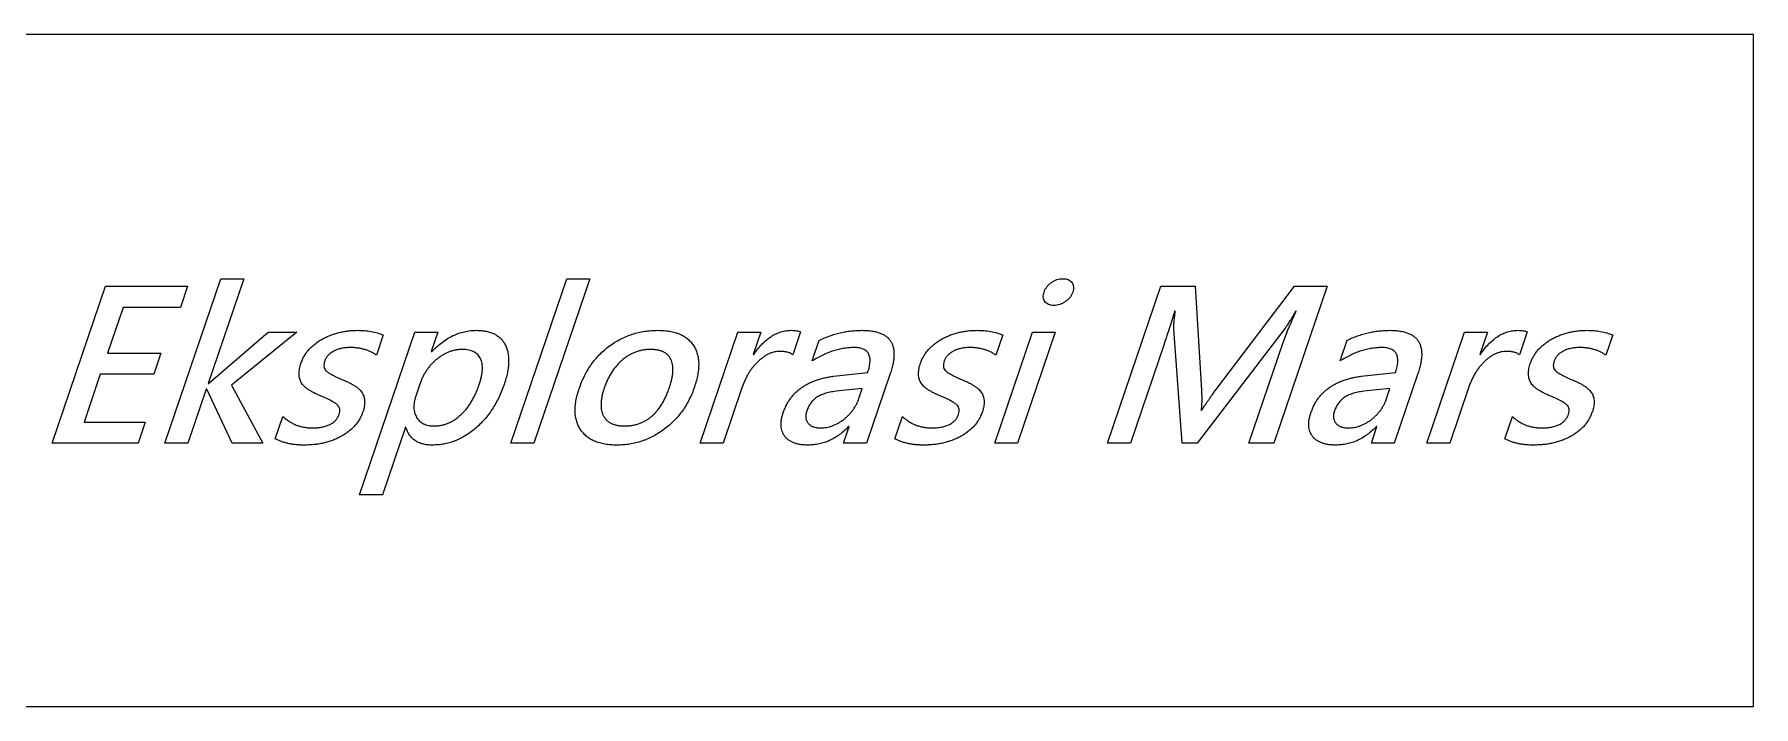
# Model space of a CAD drawing. Header units: millimetres. Extents: x 36 to 500, y 445 to 766.
# Drawn here: x 422.8 to 499.6, y 559.3 to 589.3 of the extents above; entities that cross this region are included whole.
import ezdxf

# ---------------------------------------------------------------- set-up
doc = ezdxf.new("R2010")
doc.units = ezdxf.units.MM

msp = doc.modelspace()

# ---------------------------------------------------------------- linework, layer by layer
at = {"color": 7, "linetype": 'Continuous', "lineweight": 25}
for p, q in [((499.595, 589.291), (359.595, 589.291)), ((499.595, 559.291), (499.595, 589.291)), ((423.624, 571.048), (426.004, 578.048)), ((426.004, 578.048), (429.675, 578.048)), ((428.661, 571.048), (431.157, 578.389)), ((429.675, 578.048), (429.355, 577.109)), ((432.181, 578.389), (430.591, 573.711)), ((431.157, 578.389), (432.181, 578.389)), ((444.112, 571.048), (446.608, 578.389)), ((447.632, 578.389), (445.137, 571.048)), ((446.608, 578.389), (447.632, 578.389)), ((470.746, 571.048), (473.126, 578.048)), ((473.126, 578.048), (474.662, 578.048)), ((474.662, 578.048), (474.943, 573.421)), ((475.585, 573.434), (479.101, 578.048)), ((480.553, 578.048), (478.173, 571.048)), ((479.101, 578.048), (480.553, 578.048)), ((426.794, 577.109), (426.097, 575.06)), ((429.355, 577.109), (426.794, 577.109)), ((473.773, 576.938), (473.746, 576.938)), ((479.177, 576.938), (479.151, 576.938)), ((430.614, 573.711), (433.268, 575.999)), ((434.548, 575.999), (431.631, 573.631)), ((433.268, 575.999), (434.548, 575.999)), ((437.354, 568.743), (439.82, 575.999)), ((438.411, 575.876), (438.106, 574.974)), ((439.82, 575.999), (440.844, 575.999)), ((440.844, 575.999), (440.549, 575.132)), ((452.563, 571.048), (454.247, 575.999)), ((454.247, 575.999), (455.271, 575.999)), ((455.271, 575.999), (454.934, 575.009)), ((457.048, 576.022), (456.698, 574.992)), ((465.71, 571.048), (467.393, 575.999)), ((466.07, 575.876), (465.764, 574.974)), ((468.417, 575.999), (466.734, 571.048)), ((467.393, 575.999), (468.417, 575.999)), ((474.076, 571.048), (473.709, 576.138)), ((478.675, 576.179), (474.758, 571.048)), ((485.002, 571.048), (486.686, 575.999)), ((486.686, 575.999), (487.71, 575.999)), ((487.71, 575.999), (487.373, 575.009)), ((489.487, 576.022), (489.137, 574.992)), ((493.302, 575.876), (492.996, 574.974)), ((426.097, 575.06), (428.488, 575.06)), ((428.488, 575.06), (428.169, 574.121)), ((440.549, 575.132), (440.572, 575.132)), ((454.934, 575.009), (454.956, 575.009)), ((457.567, 574.718), (457.88, 575.639)), ((473.257, 575.419), (471.771, 571.048)), ((477.063, 571.048), (478.591, 575.54)), ((481.128, 574.718), (481.441, 575.639)), ((487.373, 575.009), (487.395, 575.009)), ((458.518, 574.035), (460.044, 574.208)), ((461.048, 574.158), (459.99, 571.048)), ((482.079, 574.035), (483.605, 574.208)), ((484.609, 574.158), (483.551, 571.048)), ((425.778, 574.121), (425.053, 571.987)), ((428.169, 574.121), (425.778, 574.121)), ((430.507, 573.465), (429.685, 571.048)), ((430.53, 573.465), (430.507, 573.465)), ((431.662, 571.048), (430.53, 573.465)), ((430.591, 573.711), (430.614, 573.711)), ((431.631, 573.631), (433.036, 571.048)), ((440.061, 573.719), (439.865, 573.143)), ((454.425, 573.513), (453.588, 571.048)), ((459.799, 573.487), (458.63, 573.365)), ((459.65, 573.048), (459.799, 573.487)), ((483.36, 573.487), (482.191, 573.365)), ((483.211, 573.048), (483.36, 573.487)), ((486.864, 573.513), (486.027, 571.048)), ((425.053, 571.987), (427.785, 571.987)), ((427.785, 571.987), (427.466, 571.048)), ((433.593, 571.242), (433.934, 572.243)), ((461.252, 571.242), (461.592, 572.243)), ((474.924, 572.52), (474.955, 572.52)), ((488.484, 571.242), (488.824, 572.243)), ((439.402, 571.757), (438.378, 568.743)), ((439.425, 571.757), (439.402, 571.757)), ((458.966, 571.048), (459.218, 571.789)), ((459.218, 571.789), (459.195, 571.789)), ((482.527, 571.048), (482.779, 571.789)), ((482.779, 571.789), (482.756, 571.789)), ((427.466, 571.048), (423.624, 571.048)), ((429.685, 571.048), (428.661, 571.048)), ((433.036, 571.048), (431.662, 571.048)), ((445.137, 571.048), (444.112, 571.048)), ((453.588, 571.048), (452.563, 571.048)), ((459.99, 571.048), (458.966, 571.048)), ((466.734, 571.048), (465.71, 571.048)), ((471.771, 571.048), (470.746, 571.048)), ((474.758, 571.048), (474.076, 571.048)), ((478.173, 571.048), (477.063, 571.048)), ((483.551, 571.048), (482.527, 571.048)), ((486.027, 571.048), (485.002, 571.048)), ((438.378, 568.743), (437.354, 568.743)), ((359.595, 559.291), (499.595, 559.291))]:
    msp.add_line(p, q, dxfattribs=at)
for points, knots in [([(467.916, 577.792), (467.932, 577.834), (467.965, 577.917), (468.039, 578.03), (468.131, 578.133), (468.24, 578.222), (468.359, 578.297), (468.488, 578.349), (468.62, 578.383), (468.711, 578.387), (468.756, 578.389)], [0, 0, 0, 0, 0.123106, 0.244537, 0.368547, 0.498086, 0.628017, 0.752894, 0.875586, 1, 1, 1, 1]), ([(468.756, 578.389), (468.799, 578.387), (468.879, 578.384), (468.99, 578.351), (469.085, 578.299), (469.158, 578.223), (469.21, 578.131), (469.235, 578.025), (469.231, 577.909), (469.209, 577.833), (469.196, 577.792)], [0, 0, 0, 0, 0.141759, 0.267376, 0.383937, 0.500649, 0.616478, 0.732611, 0.857549, 1, 1, 1, 1]), ([(468.349, 577.194), (468.307, 577.196), (468.227, 577.199), (468.115, 577.232), (468.021, 577.285), (467.95, 577.362), (467.898, 577.454), (467.879, 577.56), (467.88, 577.675), (467.904, 577.751), (467.916, 577.792)], [0, 0, 0, 0, 0.142351, 0.268493, 0.38629, 0.501417, 0.617008, 0.734436, 0.858403, 1, 1, 1, 1]), ([(469.196, 577.792), (469.18, 577.749), (469.148, 577.666), (469.072, 577.552), (468.977, 577.45), (468.866, 577.361), (468.744, 577.286), (468.615, 577.234), (468.484, 577.2), (468.394, 577.196), (468.349, 577.194)], [0, 0, 0, 0, 0.122636, 0.244263, 0.369428, 0.500347, 0.631852, 0.756253, 0.878475, 1, 1, 1, 1]), ([(473.746, 576.938), (473.712, 576.828), (473.642, 576.596), (473.527, 576.232), (473.398, 575.835), (473.305, 575.561), (473.257, 575.419)], [0, 0, 0, 0, 0.216744, 0.455917, 0.7169943, 1, 1, 1, 1]), ([(473.709, 576.138), (473.708, 576.156), (473.705, 576.197), (473.707, 576.264), (473.711, 576.345), (473.718, 576.439), (473.728, 576.545), (473.74, 576.665), (473.754, 576.797), (473.766, 576.889), (473.773, 576.938)], [0, 0, 0, 0, 0.068123, 0.152776, 0.252473, 0.370593, 0.502212, 0.652316, 0.817623, 1, 1, 1, 1]), ([(478.591, 575.54), (478.627, 575.643), (478.704, 575.86), (478.84, 576.195), (478.999, 576.558), (479.116, 576.808), (479.177, 576.938)], [0, 0, 0, 0, 0.2161433, 0.4548754, 0.7159479, 1, 1, 1, 1]), ([(479.151, 576.938), (479.124, 576.892), (479.072, 576.803), (478.997, 576.677), (478.929, 576.563), (478.867, 576.461), (478.809, 576.374), (478.76, 576.297), (478.717, 576.233), (478.688, 576.196), (478.675, 576.179)], [0, 0, 0, 0, 0.179389, 0.343465, 0.49095, 0.623903, 0.741103, 0.842212, 0.928878, 1, 1, 1, 1]), ([(434.739, 574.614), (434.76, 574.67), (434.801, 574.78), (434.882, 574.938), (434.978, 575.086), (435.09, 575.225), (435.216, 575.355), (435.357, 575.477), (435.513, 575.589), (435.684, 575.691), (435.863, 575.783), (436.049, 575.863), (436.24, 575.932), (436.434, 575.988), (436.633, 576.031), (436.836, 576.061), (437.044, 576.08), (437.184, 576.083), (437.255, 576.084)], [0, 0, 0, 0, 0.057331, 0.11387, 0.170761, 0.227976, 0.286057, 0.345803, 0.407735, 0.471966, 0.537737, 0.602836, 0.667714, 0.733039, 0.798149, 0.864677, 0.931597, 1, 1, 1, 1]), ([(437.255, 576.084), (437.361, 576.082), (437.568, 576.077), (437.868, 576.038), (438.15, 575.974), (438.325, 575.908), (438.411, 575.876)], [0, 0, 0, 0, 0.269908, 0.524764, 0.766981, 1, 1, 1, 1]), ([(440.572, 575.132), (440.647, 575.208), (440.793, 575.356), (441.03, 575.548), (441.271, 575.715), (441.52, 575.85), (441.775, 575.956), (442.038, 576.028), (442.306, 576.077), (442.487, 576.082), (442.578, 576.084)], [0, 0, 0, 0, 0.139481, 0.273005, 0.400227, 0.523738, 0.643593, 0.762388, 0.880199, 1, 1, 1, 1]), ([(442.578, 576.084), (442.655, 576.082), (442.802, 576.078), (443.013, 576.048), (443.204, 575.998), (443.376, 575.927), (443.528, 575.834), (443.661, 575.721), (443.773, 575.587), (443.863, 575.432), (443.934, 575.261), (443.982, 575.074), (444.008, 574.874), (444.013, 574.658), (443.995, 574.429), (443.954, 574.187), (443.892, 573.929), (443.836, 573.755), (443.807, 573.665)], [0, 0, 0, 0, 0.0688975, 0.1323891, 0.1912074, 0.246272, 0.2992501, 0.3508969, 0.4025901, 0.4560481, 0.5114822, 0.5685487, 0.6291, 0.6931414, 0.7617618, 0.8355689, 0.9145688, 1, 1, 1, 1]), ([(447.159, 573.479), (447.194, 573.578), (447.264, 573.772), (447.393, 574.051), (447.538, 574.313), (447.697, 574.561), (447.876, 574.791), (448.071, 575.006), (448.282, 575.206), (448.51, 575.388), (448.749, 575.552), (449, 575.694), (449.259, 575.814), (449.525, 575.914), (449.801, 575.99), (450.086, 576.044), (450.379, 576.079), (450.577, 576.082), (450.677, 576.084)], [0, 0, 0, 0, 0.066879, 0.132296, 0.195947, 0.258666, 0.320507, 0.382325, 0.444096, 0.506417, 0.568426, 0.629565, 0.690392, 0.75078, 0.811574, 0.873269, 0.935963, 1, 1, 1, 1]), ([(450.677, 576.084), (450.769, 576.082), (450.947, 576.079), (451.203, 576.046), (451.437, 575.996), (451.647, 575.92), (451.837, 575.826), (452.004, 575.708), (452.149, 575.568), (452.271, 575.409), (452.367, 575.23), (452.438, 575.036), (452.484, 574.827), (452.499, 574.602), (452.491, 574.362), (452.456, 574.107), (452.396, 573.836), (452.338, 573.654), (452.307, 573.559)], [0, 0, 0, 0, 0.0743761, 0.1434915, 0.2075139, 0.2673612, 0.3237209, 0.3783134, 0.4316373, 0.4854234, 0.5397236, 0.5948156, 0.6517894, 0.712288, 0.7765917, 0.8453967, 0.9197, 1, 1, 1, 1]), ([(454.956, 575.009), (455.017, 575.094), (455.134, 575.259), (455.328, 575.478), (455.528, 575.665), (455.735, 575.818), (455.949, 575.937), (456.169, 576.023), (456.396, 576.074), (456.55, 576.081), (456.628, 576.084)], [0, 0, 0, 0, 0.1514925, 0.2924892, 0.4232965, 0.5472247, 0.6642736, 0.7768291, 0.8882584, 1, 1, 1, 1]), ([(456.628, 576.084), (456.671, 576.084), (456.753, 576.083), (456.867, 576.07), (456.965, 576.054), (457.022, 576.032), (457.048, 576.022)], [0, 0, 0, 0, 0.305937, 0.572649, 0.804586, 1, 1, 1, 1]), ([(457.88, 575.639), (457.957, 575.674), (458.109, 575.745), (458.343, 575.835), (458.579, 575.913), (458.818, 575.976), (459.06, 576.024), (459.305, 576.058), (459.553, 576.081), (459.719, 576.083), (459.802, 576.084)], [0, 0, 0, 0, 0.127194, 0.253031, 0.377872, 0.501913, 0.625605, 0.749492, 0.874619, 1, 1, 1, 1]), ([(459.802, 576.084), (459.878, 576.083), (460.024, 576.08), (460.232, 576.057), (460.42, 576.021), (460.589, 575.969), (460.738, 575.901), (460.868, 575.818), (460.979, 575.72), (461.068, 575.605), (461.135, 575.474), (461.183, 575.33), (461.21, 575.17), (461.218, 574.996), (461.204, 574.807), (461.174, 574.603), (461.121, 574.384), (461.073, 574.236), (461.048, 574.158)], [0, 0, 0, 0, 0.0787529, 0.150521, 0.2166849, 0.2769527, 0.333176, 0.3857747, 0.4359621, 0.485493, 0.5353118, 0.5872723, 0.6428896, 0.7023273, 0.7673561, 0.8385671, 0.915707, 1, 1, 1, 1]), ([(462.398, 574.614), (462.418, 574.67), (462.459, 574.78), (462.541, 574.938), (462.637, 575.086), (462.748, 575.225), (462.875, 575.355), (463.015, 575.477), (463.172, 575.589), (463.343, 575.691), (463.522, 575.783), (463.708, 575.863), (463.898, 575.932), (464.092, 575.988), (464.292, 576.031), (464.495, 576.061), (464.703, 576.08), (464.843, 576.083), (464.913, 576.084)], [0, 0, 0, 0, 0.0573312, 0.1138701, 0.170761, 0.227976, 0.286057, 0.3458029, 0.4077354, 0.4719658, 0.5377366, 0.6028363, 0.667714, 0.7330391, 0.7981487, 0.8646769, 0.9315972, 1, 1, 1, 1]), ([(464.913, 576.084), (465.02, 576.082), (465.227, 576.077), (465.527, 576.038), (465.808, 575.974), (465.984, 575.908), (466.07, 575.876)], [0, 0, 0, 0, 0.2699079, 0.5247641, 0.7669805, 1, 1, 1, 1]), ([(481.441, 575.639), (481.518, 575.674), (481.67, 575.745), (481.904, 575.835), (482.14, 575.913), (482.379, 575.976), (482.621, 576.024), (482.866, 576.058), (483.114, 576.081), (483.28, 576.083), (483.363, 576.084)], [0, 0, 0, 0, 0.127194, 0.253031, 0.377872, 0.501913, 0.625605, 0.749492, 0.874619, 1, 1, 1, 1]), ([(483.363, 576.084), (483.439, 576.083), (483.585, 576.08), (483.793, 576.057), (483.981, 576.021), (484.15, 575.969), (484.299, 575.901), (484.429, 575.818), (484.54, 575.72), (484.629, 575.605), (484.696, 575.474), (484.744, 575.33), (484.771, 575.17), (484.779, 574.996), (484.765, 574.807), (484.735, 574.603), (484.682, 574.384), (484.634, 574.236), (484.609, 574.158)], [0, 0, 0, 0, 0.078753, 0.150521, 0.216685, 0.276953, 0.333176, 0.385775, 0.435962, 0.485493, 0.535312, 0.587272, 0.64289, 0.702327, 0.767356, 0.838567, 0.915707, 1, 1, 1, 1]), ([(487.395, 575.009), (487.456, 575.094), (487.573, 575.259), (487.767, 575.478), (487.967, 575.665), (488.174, 575.818), (488.388, 575.937), (488.608, 576.023), (488.835, 576.074), (488.989, 576.081), (489.067, 576.084)], [0, 0, 0, 0, 0.151493, 0.292489, 0.423296, 0.547225, 0.664274, 0.776829, 0.888258, 1, 1, 1, 1]), ([(489.067, 576.084), (489.11, 576.084), (489.192, 576.083), (489.306, 576.07), (489.404, 576.054), (489.461, 576.032), (489.487, 576.022)], [0, 0, 0, 0, 0.305937, 0.572649, 0.804586, 1, 1, 1, 1]), ([(489.629, 574.614), (489.65, 574.67), (489.691, 574.78), (489.773, 574.938), (489.869, 575.086), (489.98, 575.225), (490.107, 575.355), (490.247, 575.477), (490.404, 575.589), (490.574, 575.691), (490.754, 575.783), (490.94, 575.863), (491.13, 575.932), (491.324, 575.988), (491.523, 576.031), (491.726, 576.061), (491.934, 576.08), (492.074, 576.083), (492.145, 576.084)], [0, 0, 0, 0, 0.057331, 0.11387, 0.170761, 0.227976, 0.286057, 0.345803, 0.407735, 0.471966, 0.537737, 0.602836, 0.667714, 0.733039, 0.798149, 0.864677, 0.931597, 1, 1, 1, 1]), ([(492.145, 576.084), (492.251, 576.082), (492.458, 576.077), (492.758, 576.038), (493.04, 575.974), (493.215, 575.908), (493.302, 575.876)], [0, 0, 0, 0, 0.269908, 0.524764, 0.766981, 1, 1, 1, 1]), ([(436.92, 575.316), (436.854, 575.314), (436.725, 575.31), (436.537, 575.279), (436.361, 575.227), (436.201, 575.154), (436.06, 575.066), (435.942, 574.964), (435.852, 574.848), (435.816, 574.759), (435.798, 574.716)], [0, 0, 0, 0, 0.14726, 0.286305, 0.421196, 0.552369, 0.676126, 0.789392, 0.89578, 1, 1, 1, 1]), ([(438.106, 574.974), (438.066, 575.002), (437.987, 575.057), (437.858, 575.126), (437.72, 575.185), (437.575, 575.233), (437.423, 575.27), (437.262, 575.297), (437.094, 575.313), (436.979, 575.315), (436.92, 575.316)], [0, 0, 0, 0, 0.114965, 0.231006, 0.35005, 0.471047, 0.595813, 0.725114, 0.859639, 1, 1, 1, 1]), ([(441.949, 575.231), (441.898, 575.229), (441.799, 575.227), (441.65, 575.206), (441.504, 575.172), (441.361, 575.126), (441.219, 575.065), (441.081, 574.99), (440.944, 574.903), (440.812, 574.803), (440.685, 574.694), (440.567, 574.576), (440.459, 574.45), (440.359, 574.319), (440.271, 574.179), (440.19, 574.033), (440.119, 573.88), (440.08, 573.773), (440.061, 573.719)], [0, 0, 0, 0, 0.058613, 0.116141, 0.17409, 0.23292, 0.292116, 0.353324, 0.415999, 0.480772, 0.546533, 0.611022, 0.675322, 0.738956, 0.803499, 0.867973, 0.933589, 1, 1, 1, 1]), ([(442.697, 573.667), (442.716, 573.728), (442.753, 573.844), (442.797, 574.015), (442.825, 574.176), (442.84, 574.326), (442.841, 574.466), (442.826, 574.595), (442.799, 574.714), (442.756, 574.822), (442.7, 574.919), (442.631, 575.004), (442.548, 575.073), (442.453, 575.133), (442.344, 575.176), (442.224, 575.208), (442.09, 575.227), (441.997, 575.229), (441.949, 575.231)], [0, 0, 0, 0, 0.088741, 0.170998, 0.24695, 0.317733, 0.382572, 0.442815, 0.499826, 0.553544, 0.605512, 0.655563, 0.705536, 0.757612, 0.811565, 0.869636, 0.931972, 1, 1, 1, 1]), ([(450.337, 575.231), (450.28, 575.23), (450.166, 575.228), (449.999, 575.203), (449.836, 575.168), (449.678, 575.117), (449.525, 575.051), (449.375, 574.972), (449.232, 574.877), (449.093, 574.769), (448.962, 574.647), (448.837, 574.516), (448.721, 574.374), (448.614, 574.22), (448.516, 574.056), (448.426, 573.882), (448.344, 573.697), (448.298, 573.568), (448.275, 573.502)], [0, 0, 0, 0, 0.059773, 0.118181, 0.175583, 0.232981, 0.290859, 0.349062, 0.408904, 0.469939, 0.532199, 0.594753, 0.658604, 0.723467, 0.789293, 0.857632, 0.927491, 1, 1, 1, 1]), ([(451.188, 573.533), (451.21, 573.599), (451.252, 573.728), (451.298, 573.917), (451.331, 574.094), (451.348, 574.259), (451.348, 574.411), (451.333, 574.552), (451.301, 574.68), (451.255, 574.796), (451.191, 574.899), (451.113, 574.989), (451.019, 575.065), (450.911, 575.127), (450.788, 575.172), (450.651, 575.208), (450.499, 575.227), (450.392, 575.229), (450.337, 575.231)], [0, 0, 0, 0, 0.089215, 0.171171, 0.247412, 0.317129, 0.380876, 0.440495, 0.495771, 0.548151, 0.598561, 0.648552, 0.698684, 0.750743, 0.805745, 0.865126, 0.929991, 1, 1, 1, 1]), ([(456.129, 575.145), (456.086, 575.144), (456.001, 575.142), (455.874, 575.119), (455.748, 575.085), (455.624, 575.035), (455.501, 574.971), (455.38, 574.894), (455.261, 574.802), (455.143, 574.698), (455.03, 574.581), (454.922, 574.456), (454.823, 574.321), (454.728, 574.178), (454.642, 574.024), (454.562, 573.863), (454.49, 573.691), (454.447, 573.573), (454.425, 573.513)], [0, 0, 0, 0, 0.051137, 0.101859, 0.15374, 0.206984, 0.261467, 0.318871, 0.378452, 0.441756, 0.506458, 0.572465, 0.639386, 0.707403, 0.777673, 0.849518, 0.923419, 1, 1, 1, 1]), ([(456.698, 574.992), (456.664, 575.016), (456.593, 575.066), (456.459, 575.112), (456.302, 575.141), (456.189, 575.144), (456.129, 575.145)], [0, 0, 0, 0, 0.20573, 0.435475, 0.699828, 1, 1, 1, 1]), ([(459.434, 575.316), (459.358, 575.314), (459.206, 575.31), (458.976, 575.281), (458.744, 575.234), (458.511, 575.168), (458.277, 575.084), (458.04, 574.981), (457.802, 574.859), (457.646, 574.766), (457.567, 574.718)], [0, 0, 0, 0, 0.114271, 0.230646, 0.349189, 0.470595, 0.596144, 0.725781, 0.860045, 1, 1, 1, 1]), ([(460.044, 574.208), (460.058, 574.252), (460.085, 574.338), (460.118, 574.463), (460.138, 574.581), (460.149, 574.689), (460.148, 574.79), (460.136, 574.881), (460.116, 574.965), (460.081, 575.039), (460.039, 575.106), (459.983, 575.162), (459.918, 575.211), (459.841, 575.249), (459.755, 575.28), (459.657, 575.3), (459.549, 575.314), (459.474, 575.315), (459.434, 575.316)], [0, 0, 0, 0, 0.088487, 0.169741, 0.243683, 0.312687, 0.374671, 0.432121, 0.485749, 0.53635, 0.585366, 0.634525, 0.684777, 0.738341, 0.7953, 0.857892, 0.925416, 1, 1, 1, 1]), ([(464.579, 575.316), (464.512, 575.314), (464.383, 575.31), (464.195, 575.279), (464.02, 575.227), (463.86, 575.154), (463.718, 575.066), (463.601, 574.964), (463.51, 574.848), (463.474, 574.759), (463.457, 574.716)], [0, 0, 0, 0, 0.14726, 0.286305, 0.421196, 0.552369, 0.676126, 0.789392, 0.89578, 1, 1, 1, 1]), ([(465.764, 574.974), (465.725, 575.002), (465.645, 575.057), (465.516, 575.126), (465.379, 575.185), (465.234, 575.233), (465.081, 575.27), (464.921, 575.297), (464.752, 575.313), (464.637, 575.315), (464.579, 575.316)], [0, 0, 0, 0, 0.114965, 0.231006, 0.35005, 0.471047, 0.595813, 0.725114, 0.859639, 1, 1, 1, 1]), ([(482.995, 575.316), (482.919, 575.314), (482.767, 575.31), (482.537, 575.281), (482.305, 575.234), (482.072, 575.168), (481.838, 575.084), (481.601, 574.981), (481.363, 574.859), (481.207, 574.766), (481.128, 574.718)], [0, 0, 0, 0, 0.114271, 0.230646, 0.349189, 0.470595, 0.596144, 0.725781, 0.860045, 1, 1, 1, 1]), ([(483.605, 574.208), (483.619, 574.252), (483.646, 574.338), (483.679, 574.463), (483.699, 574.581), (483.71, 574.689), (483.709, 574.79), (483.697, 574.881), (483.677, 574.965), (483.642, 575.039), (483.6, 575.106), (483.544, 575.162), (483.479, 575.211), (483.402, 575.249), (483.316, 575.28), (483.218, 575.3), (483.11, 575.314), (483.035, 575.315), (482.995, 575.316)], [0, 0, 0, 0, 0.088487, 0.169741, 0.243683, 0.312687, 0.374671, 0.432121, 0.485749, 0.53635, 0.585366, 0.634525, 0.684777, 0.738341, 0.7953, 0.857892, 0.925416, 1, 1, 1, 1]), ([(488.568, 575.145), (488.525, 575.144), (488.44, 575.142), (488.313, 575.119), (488.187, 575.085), (488.063, 575.035), (487.94, 574.971), (487.819, 574.894), (487.7, 574.802), (487.582, 574.698), (487.469, 574.581), (487.361, 574.456), (487.262, 574.321), (487.167, 574.178), (487.081, 574.024), (487.001, 573.863), (486.929, 573.691), (486.886, 573.573), (486.864, 573.513)], [0, 0, 0, 0, 0.051137, 0.101859, 0.15374, 0.206984, 0.261467, 0.318871, 0.378452, 0.441756, 0.506458, 0.572465, 0.639386, 0.707403, 0.777673, 0.849518, 0.923419, 1, 1, 1, 1]), ([(489.137, 574.992), (489.103, 575.016), (489.032, 575.066), (488.898, 575.112), (488.741, 575.141), (488.628, 575.144), (488.568, 575.145)], [0, 0, 0, 0, 0.20573, 0.435475, 0.699828, 1, 1, 1, 1]), ([(491.81, 575.316), (491.744, 575.314), (491.615, 575.31), (491.427, 575.279), (491.251, 575.227), (491.091, 575.154), (490.95, 575.066), (490.833, 574.964), (490.742, 574.848), (490.706, 574.759), (490.689, 574.716)], [0, 0, 0, 0, 0.14726, 0.286305, 0.421196, 0.552369, 0.676126, 0.789392, 0.89578, 1, 1, 1, 1]), ([(492.996, 574.974), (492.957, 575.002), (492.877, 575.057), (492.748, 575.126), (492.611, 575.185), (492.466, 575.233), (492.313, 575.27), (492.153, 575.297), (491.984, 575.313), (491.869, 575.315), (491.81, 575.316)], [0, 0, 0, 0, 0.114965, 0.231006, 0.35005, 0.471047, 0.595813, 0.725114, 0.859639, 1, 1, 1, 1]), ([(435.566, 573.179), (435.512, 573.202), (435.408, 573.247), (435.264, 573.323), (435.134, 573.396), (435.022, 573.473), (434.924, 573.55), (434.843, 573.629), (434.777, 573.709), (434.728, 573.792), (434.693, 573.878), (434.669, 573.968), (434.654, 574.063), (434.651, 574.164), (434.658, 574.27), (434.674, 574.38), (434.701, 574.496), (434.726, 574.574), (434.739, 574.614)], [0, 0, 0, 0, 0.09307, 0.17852, 0.257192, 0.328495, 0.393984, 0.45309, 0.507061, 0.556812, 0.604684, 0.653413, 0.703878, 0.7566, 0.812201, 0.871106, 0.933124, 1, 1, 1, 1]), ([(435.798, 574.716), (435.786, 574.674), (435.764, 574.597), (435.758, 574.482), (435.784, 574.381), (435.829, 574.306), (435.885, 574.255), (435.94, 574.212), (436.01, 574.167), (436.093, 574.119), (436.191, 574.067), (436.302, 574.011), (436.428, 573.954), (436.517, 573.916), (436.564, 573.895)], [0, 0, 0, 0, 0.101545, 0.188694, 0.267846, 0.345594, 0.390861, 0.445435, 0.510627, 0.585856, 0.672702, 0.771248, 0.879713, 1, 1, 1, 1]), ([(463.225, 573.179), (463.171, 573.202), (463.067, 573.247), (462.923, 573.323), (462.793, 573.396), (462.68, 573.473), (462.582, 573.55), (462.501, 573.629), (462.436, 573.709), (462.387, 573.792), (462.352, 573.878), (462.328, 573.968), (462.313, 574.063), (462.309, 574.164), (462.317, 574.27), (462.332, 574.38), (462.36, 574.496), (462.385, 574.574), (462.398, 574.614)], [0, 0, 0, 0, 0.09307, 0.17852, 0.257192, 0.328495, 0.393984, 0.45309, 0.507061, 0.556812, 0.604684, 0.653413, 0.703878, 0.7566, 0.812201, 0.871106, 0.933124, 1, 1, 1, 1]), ([(463.457, 574.716), (463.445, 574.674), (463.423, 574.597), (463.416, 574.482), (463.443, 574.381), (463.488, 574.306), (463.543, 574.255), (463.599, 574.212), (463.668, 574.167), (463.752, 574.119), (463.849, 574.067), (463.96, 574.011), (464.087, 573.954), (464.176, 573.916), (464.222, 573.895)], [0, 0, 0, 0, 0.101545, 0.188694, 0.267846, 0.345594, 0.390861, 0.445435, 0.510627, 0.585856, 0.672702, 0.771248, 0.879713, 1, 1, 1, 1]), ([(490.456, 573.179), (490.402, 573.202), (490.298, 573.247), (490.154, 573.323), (490.024, 573.396), (489.912, 573.473), (489.814, 573.55), (489.733, 573.629), (489.668, 573.709), (489.619, 573.792), (489.583, 573.878), (489.56, 573.968), (489.545, 574.063), (489.541, 574.164), (489.548, 574.27), (489.564, 574.38), (489.591, 574.496), (489.616, 574.574), (489.629, 574.614)], [0, 0, 0, 0, 0.09307, 0.17852, 0.257192, 0.328495, 0.393984, 0.45309, 0.507061, 0.556812, 0.604684, 0.653413, 0.703878, 0.7566, 0.812201, 0.871106, 0.933124, 1, 1, 1, 1]), ([(490.689, 574.716), (490.677, 574.674), (490.654, 574.597), (490.648, 574.482), (490.674, 574.381), (490.72, 574.306), (490.775, 574.255), (490.83, 574.212), (490.9, 574.167), (490.983, 574.119), (491.081, 574.067), (491.192, 574.011), (491.319, 573.954), (491.407, 573.916), (491.454, 573.895)], [0, 0, 0, 0, 0.1015448, 0.1886944, 0.267846, 0.3455941, 0.3908606, 0.4454348, 0.5106273, 0.5858563, 0.6727021, 0.7712479, 0.8797132, 1, 1, 1, 1]), ([(436.564, 573.895), (436.622, 573.871), (436.734, 573.825), (436.891, 573.751), (437.031, 573.675), (437.155, 573.598), (437.262, 573.519), (437.353, 573.441), (437.425, 573.359), (437.483, 573.276), (437.524, 573.189), (437.556, 573.099), (437.576, 573.004), (437.583, 572.903), (437.58, 572.797), (437.567, 572.686), (437.541, 572.571), (437.517, 572.493), (437.504, 572.454)], [0, 0, 0, 0, 0.095464, 0.183799, 0.264599, 0.338152, 0.405379, 0.465756, 0.520852, 0.57094, 0.619034, 0.666942, 0.716019, 0.766904, 0.820349, 0.876888, 0.936453, 1, 1, 1, 1]), ([(443.807, 573.665), (443.771, 573.565), (443.701, 573.367), (443.574, 573.084), (443.434, 572.815), (443.281, 572.561), (443.111, 572.324), (442.929, 572.099), (442.732, 571.891), (442.522, 571.7), (442.303, 571.526), (442.076, 571.377), (441.845, 571.247), (441.607, 571.145), (441.365, 571.062), (441.117, 571.005), (440.864, 570.969), (440.693, 570.965), (440.607, 570.962)], [0, 0, 0, 0, 0.071266, 0.140451, 0.208105, 0.274362, 0.339595, 0.403848, 0.467999, 0.531775, 0.594443, 0.654928, 0.714214, 0.771799, 0.828781, 0.885444, 0.942359, 1, 1, 1, 1]), ([(440.681, 571.816), (440.736, 571.818), (440.844, 571.821), (441.003, 571.844), (441.159, 571.883), (441.311, 571.936), (441.457, 572.007), (441.601, 572.091), (441.739, 572.192), (441.874, 572.306), (442.003, 572.435), (442.125, 572.576), (442.24, 572.729), (442.346, 572.894), (442.445, 573.07), (442.537, 573.258), (442.623, 573.458), (442.672, 573.597), (442.697, 573.667)], [0, 0, 0, 0, 0.055677, 0.110469, 0.164971, 0.22004, 0.275088, 0.331686, 0.390132, 0.450598, 0.513126, 0.57646, 0.64155, 0.708813, 0.777394, 0.848946, 0.923282, 1, 1, 1, 1]), ([(448.837, 570.962), (448.744, 570.964), (448.564, 570.968), (448.307, 571), (448.071, 571.053), (447.857, 571.129), (447.664, 571.225), (447.493, 571.343), (447.346, 571.485), (447.219, 571.645), (447.119, 571.825), (447.044, 572.02), (446.996, 572.229), (446.975, 572.453), (446.981, 572.69), (447.015, 572.942), (447.072, 573.208), (447.129, 573.387), (447.159, 573.479)], [0, 0, 0, 0, 0.074867, 0.144129, 0.208387, 0.269186, 0.326495, 0.381508, 0.435942, 0.490507, 0.545474, 0.601114, 0.658074, 0.71777, 0.781144, 0.848986, 0.921863, 1, 1, 1, 1]), ([(448.275, 573.502), (448.255, 573.438), (448.216, 573.314), (448.171, 573.131), (448.144, 572.959), (448.131, 572.798), (448.136, 572.647), (448.157, 572.508), (448.193, 572.379), (448.246, 572.261), (448.315, 572.156), (448.397, 572.064), (448.494, 571.986), (448.606, 571.925), (448.729, 571.875), (448.866, 571.841), (449.017, 571.819), (449.122, 571.817), (449.177, 571.816)], [0, 0, 0, 0, 0.085719, 0.165436, 0.238723, 0.306797, 0.37076, 0.430285, 0.486154, 0.540836, 0.593555, 0.645232, 0.697533, 0.75072, 0.806815, 0.866361, 0.930362, 1, 1, 1, 1]), ([(452.307, 573.559), (452.272, 573.463), (452.203, 573.272), (452.076, 572.998), (451.934, 572.738), (451.773, 572.494), (451.596, 572.265), (451.401, 572.05), (451.19, 571.85), (450.963, 571.667), (450.723, 571.502), (450.476, 571.357), (450.221, 571.235), (449.958, 571.136), (449.688, 571.059), (449.411, 571.002), (449.126, 570.968), (448.934, 570.964), (448.837, 570.962)], [0, 0, 0, 0, 0.066488, 0.131388, 0.195146, 0.257881, 0.32045, 0.382589, 0.445284, 0.50852, 0.571421, 0.633068, 0.693952, 0.754243, 0.814722, 0.875506, 0.937223, 1, 1, 1, 1]), ([(449.177, 571.816), (449.235, 571.817), (449.35, 571.82), (449.519, 571.84), (449.682, 571.874), (449.839, 571.919), (449.987, 571.982), (450.131, 572.055), (450.268, 572.142), (450.396, 572.244), (450.519, 572.359), (450.635, 572.487), (450.745, 572.628), (450.847, 572.783), (450.943, 572.951), (451.033, 573.132), (451.115, 573.327), (451.164, 573.463), (451.188, 573.533)], [0, 0, 0, 0, 0.061364, 0.121223, 0.179058, 0.236222, 0.292464, 0.348778, 0.405393, 0.463073, 0.521361, 0.582004, 0.644365, 0.709536, 0.777465, 0.84801, 0.922257, 1, 1, 1, 1]), ([(456.271, 572.412), (456.292, 572.469), (456.332, 572.581), (456.408, 572.741), (456.491, 572.894), (456.587, 573.036), (456.692, 573.17), (456.807, 573.295), (456.934, 573.409), (457.068, 573.517), (457.215, 573.612), (457.371, 573.701), (457.537, 573.779), (457.713, 573.851), (457.9, 573.909), (458.097, 573.962), (458.304, 574.005), (458.445, 574.025), (458.518, 574.035)], [0, 0, 0, 0, 0.06165, 0.121782, 0.180926, 0.238859, 0.296727, 0.354245, 0.412098, 0.470604, 0.529923, 0.59092, 0.653276, 0.717866, 0.784641, 0.8537, 0.925568, 1, 1, 1, 1]), ([(464.222, 573.895), (464.28, 573.871), (464.392, 573.825), (464.549, 573.751), (464.69, 573.675), (464.814, 573.598), (464.92, 573.519), (465.012, 573.441), (465.083, 573.359), (465.142, 573.276), (465.183, 573.189), (465.214, 573.099), (465.235, 573.004), (465.242, 572.903), (465.239, 572.797), (465.226, 572.686), (465.2, 572.571), (465.175, 572.493), (465.163, 572.454)], [0, 0, 0, 0, 0.095464, 0.183799, 0.264599, 0.338152, 0.405379, 0.465756, 0.520852, 0.57094, 0.619034, 0.666942, 0.716019, 0.766904, 0.820349, 0.876888, 0.936453, 1, 1, 1, 1]), ([(474.943, 573.421), (474.947, 573.334), (474.955, 573.169), (474.957, 572.932), (474.947, 572.718), (474.931, 572.584), (474.924, 572.52)], [0, 0, 0, 0, 0.28864, 0.55042, 0.787349, 1, 1, 1, 1]), ([(474.955, 572.52), (474.971, 572.546), (475.007, 572.601), (475.065, 572.689), (475.131, 572.787), (475.207, 572.895), (475.289, 573.015), (475.381, 573.145), (475.48, 573.286), (475.549, 573.383), (475.585, 573.434)], [0, 0, 0, 0, 0.083291, 0.176907, 0.284184, 0.40247, 0.533747, 0.677716, 0.832017, 1, 1, 1, 1]), ([(479.832, 572.412), (479.853, 572.469), (479.893, 572.581), (479.969, 572.741), (480.052, 572.894), (480.148, 573.036), (480.253, 573.17), (480.368, 573.295), (480.495, 573.409), (480.629, 573.517), (480.776, 573.612), (480.932, 573.701), (481.098, 573.779), (481.274, 573.851), (481.461, 573.909), (481.658, 573.962), (481.865, 574.005), (482.006, 574.025), (482.079, 574.035)], [0, 0, 0, 0, 0.06165, 0.121782, 0.180926, 0.238859, 0.296727, 0.354245, 0.412098, 0.470604, 0.529923, 0.59092, 0.653276, 0.717866, 0.784641, 0.8537, 0.925568, 1, 1, 1, 1]), ([(491.454, 573.895), (491.512, 573.871), (491.624, 573.825), (491.781, 573.751), (491.922, 573.675), (492.045, 573.598), (492.152, 573.519), (492.243, 573.441), (492.315, 573.359), (492.374, 573.276), (492.415, 573.189), (492.446, 573.099), (492.466, 573.004), (492.474, 572.903), (492.471, 572.797), (492.457, 572.686), (492.431, 572.571), (492.407, 572.493), (492.395, 572.454)], [0, 0, 0, 0, 0.095464, 0.183799, 0.264599, 0.338152, 0.405379, 0.465756, 0.520852, 0.57094, 0.619034, 0.666942, 0.716019, 0.766904, 0.820349, 0.876888, 0.936453, 1, 1, 1, 1]), ([(436.44, 572.335), (436.451, 572.375), (436.472, 572.45), (436.473, 572.564), (436.437, 572.667), (436.382, 572.741), (436.321, 572.796), (436.258, 572.841), (436.179, 572.888), (436.088, 572.943), (435.979, 572.996), (435.856, 573.055), (435.716, 573.116), (435.618, 573.157), (435.566, 573.179)], [0, 0, 0, 0, 0.091602, 0.172037, 0.24772, 0.326395, 0.37291, 0.429807, 0.496763, 0.574991, 0.664037, 0.764949, 0.876488, 1, 1, 1, 1]), ([(439.865, 573.143), (439.85, 573.098), (439.822, 573.009), (439.795, 572.875), (439.777, 572.748), (439.777, 572.627), (439.786, 572.51), (439.812, 572.4), (439.85, 572.295), (439.9, 572.197), (439.963, 572.107), (440.035, 572.029), (440.119, 571.963), (440.213, 571.91), (440.316, 571.866), (440.429, 571.838), (440.552, 571.818), (440.637, 571.817), (440.681, 571.816)], [0, 0, 0, 0, 0.076002, 0.148201, 0.215859, 0.279455, 0.341186, 0.40066, 0.459217, 0.517994, 0.575822, 0.631815, 0.687653, 0.744619, 0.802884, 0.864239, 0.929992, 1, 1, 1, 1]), ([(458.63, 573.365), (458.583, 573.358), (458.492, 573.347), (458.361, 573.32), (458.238, 573.293), (458.124, 573.259), (458.018, 573.224), (457.921, 573.182), (457.833, 573.137), (457.728, 573.071), (457.61, 572.976), (457.491, 572.835), (457.389, 572.671), (457.344, 572.549), (457.32, 572.486)], [0, 0, 0, 0, 0.084169, 0.163386, 0.238271, 0.309341, 0.375593, 0.437799, 0.496715, 0.55198, 0.658568, 0.767192, 0.879746, 1, 1, 1, 1]), ([(457.936, 571.731), (457.981, 571.731), (458.072, 571.733), (458.206, 571.754), (458.339, 571.78), (458.468, 571.823), (458.597, 571.874), (458.723, 571.941), (458.849, 572.015), (458.97, 572.103), (459.086, 572.199), (459.194, 572.302), (459.294, 572.411), (459.384, 572.526), (459.465, 572.648), (459.537, 572.775), (459.599, 572.91), (459.633, 573.002), (459.65, 573.048)], [0, 0, 0, 0, 0.059195, 0.117751, 0.176439, 0.235492, 0.295581, 0.357569, 0.420522, 0.486182, 0.552486, 0.617295, 0.680918, 0.744952, 0.807678, 0.871552, 0.935383, 1, 1, 1, 1]), ([(464.098, 572.335), (464.11, 572.375), (464.131, 572.45), (464.131, 572.564), (464.096, 572.667), (464.041, 572.741), (463.98, 572.796), (463.916, 572.841), (463.838, 572.888), (463.747, 572.943), (463.637, 572.996), (463.514, 573.055), (463.375, 573.116), (463.276, 573.157), (463.225, 573.179)], [0, 0, 0, 0, 0.091602, 0.172037, 0.24772, 0.326395, 0.37291, 0.429807, 0.496763, 0.574991, 0.664037, 0.764949, 0.876488, 1, 1, 1, 1]), ([(482.191, 573.365), (482.144, 573.358), (482.053, 573.347), (481.922, 573.32), (481.799, 573.293), (481.685, 573.259), (481.579, 573.224), (481.482, 573.182), (481.394, 573.137), (481.289, 573.071), (481.171, 572.976), (481.052, 572.835), (480.95, 572.671), (480.905, 572.549), (480.881, 572.486)], [0, 0, 0, 0, 0.084169, 0.163386, 0.238271, 0.309341, 0.375593, 0.437799, 0.496715, 0.55198, 0.658568, 0.767192, 0.879746, 1, 1, 1, 1]), ([(481.497, 571.731), (481.542, 571.731), (481.633, 571.733), (481.767, 571.754), (481.9, 571.78), (482.029, 571.823), (482.158, 571.874), (482.284, 571.941), (482.41, 572.015), (482.531, 572.103), (482.647, 572.199), (482.755, 572.302), (482.855, 572.411), (482.945, 572.526), (483.026, 572.648), (483.098, 572.775), (483.16, 572.91), (483.194, 573.002), (483.211, 573.048)], [0, 0, 0, 0, 0.059195, 0.117751, 0.176439, 0.235492, 0.295581, 0.357569, 0.420522, 0.486182, 0.552486, 0.617295, 0.680918, 0.744952, 0.807678, 0.871552, 0.935383, 1, 1, 1, 1]), ([(491.33, 572.335), (491.341, 572.375), (491.363, 572.45), (491.363, 572.564), (491.327, 572.667), (491.273, 572.741), (491.211, 572.796), (491.148, 572.841), (491.07, 572.888), (490.978, 572.943), (490.869, 572.996), (490.746, 573.055), (490.606, 573.116), (490.508, 573.157), (490.456, 573.179)], [0, 0, 0, 0, 0.091602, 0.172037, 0.24772, 0.326395, 0.37291, 0.429807, 0.496763, 0.574991, 0.664037, 0.764949, 0.876488, 1, 1, 1, 1]), ([(433.934, 572.243), (433.979, 572.202), (434.068, 572.121), (434.213, 572.017), (434.364, 571.928), (434.524, 571.856), (434.69, 571.799), (434.864, 571.76), (435.045, 571.735), (435.168, 571.732), (435.23, 571.731)], [0, 0, 0, 0, 0.12757, 0.25182, 0.37387, 0.495749, 0.617853, 0.742285, 0.869308, 1, 1, 1, 1]), ([(437.504, 572.454), (437.483, 572.397), (437.441, 572.283), (437.359, 572.123), (437.263, 571.971), (437.15, 571.83), (437.024, 571.697), (436.882, 571.574), (436.725, 571.46), (436.554, 571.357), (436.374, 571.264), (436.184, 571.185), (435.988, 571.114), (435.784, 571.06), (435.573, 571.015), (435.355, 570.986), (435.131, 570.966), (434.979, 570.964), (434.902, 570.962)], [0, 0, 0, 0, 0.0568728, 0.1129648, 0.1687962, 0.2245669, 0.282041, 0.3405259, 0.4007858, 0.4632443, 0.5269798, 0.5912145, 0.6561869, 0.721787, 0.7890442, 0.857637, 0.9278831, 1, 1, 1, 1]), ([(435.23, 571.731), (435.31, 571.732), (435.461, 571.735), (435.677, 571.763), (435.866, 571.81), (436.033, 571.875), (436.174, 571.961), (436.291, 572.066), (436.382, 572.192), (436.42, 572.287), (436.44, 572.335)], [0, 0, 0, 0, 0.164909, 0.313464, 0.448321, 0.569351, 0.681766, 0.788648, 0.892881, 1, 1, 1, 1]), ([(457.377, 570.962), (457.318, 570.964), (457.203, 570.967), (457.037, 570.983), (456.885, 571.013), (456.747, 571.058), (456.623, 571.112), (456.513, 571.179), (456.418, 571.26), (456.336, 571.352), (456.27, 571.456), (456.22, 571.568), (456.188, 571.689), (456.173, 571.818), (456.171, 571.956), (456.188, 572.101), (456.222, 572.255), (456.255, 572.359), (456.271, 572.412)], [0, 0, 0, 0, 0.079306, 0.153044, 0.221245, 0.285212, 0.344781, 0.401078, 0.456055, 0.510524, 0.564502, 0.618247, 0.673335, 0.730553, 0.790881, 0.855736, 0.925338, 1, 1, 1, 1]), ([(457.32, 572.486), (457.311, 572.459), (457.295, 572.407), (457.28, 572.329), (457.275, 572.255), (457.277, 572.184), (457.289, 572.117), (457.31, 572.054), (457.34, 571.995), (457.392, 571.922), (457.478, 571.843), (457.608, 571.777), (457.764, 571.737), (457.876, 571.733), (457.936, 571.731)], [0, 0, 0, 0, 0.0714728, 0.1378139, 0.1997851, 0.2582649, 0.3153569, 0.3711512, 0.4264339, 0.4828696, 0.597396, 0.716522, 0.8489947, 1, 1, 1, 1]), ([(461.592, 572.243), (461.637, 572.202), (461.726, 572.121), (461.871, 572.017), (462.023, 571.928), (462.182, 571.856), (462.349, 571.799), (462.523, 571.76), (462.703, 571.735), (462.826, 571.732), (462.889, 571.731)], [0, 0, 0, 0, 0.12757, 0.25182, 0.37387, 0.495749, 0.617853, 0.742285, 0.869308, 1, 1, 1, 1]), ([(465.163, 572.454), (465.142, 572.397), (465.1, 572.283), (465.017, 572.123), (464.921, 571.971), (464.809, 571.83), (464.683, 571.697), (464.54, 571.574), (464.383, 571.46), (464.213, 571.357), (464.032, 571.264), (463.842, 571.185), (463.647, 571.114), (463.442, 571.06), (463.232, 571.015), (463.014, 570.986), (462.789, 570.966), (462.637, 570.964), (462.56, 570.962)], [0, 0, 0, 0, 0.056873, 0.112965, 0.168796, 0.224567, 0.282041, 0.340526, 0.400786, 0.463244, 0.52698, 0.591214, 0.656187, 0.721787, 0.789044, 0.857637, 0.927883, 1, 1, 1, 1]), ([(462.889, 571.731), (462.968, 571.732), (463.12, 571.735), (463.335, 571.763), (463.525, 571.81), (463.691, 571.875), (463.832, 571.961), (463.949, 572.066), (464.041, 572.192), (464.079, 572.287), (464.098, 572.335)], [0, 0, 0, 0, 0.164909, 0.313464, 0.448321, 0.569351, 0.681766, 0.788648, 0.892881, 1, 1, 1, 1]), ([(480.938, 570.962), (480.879, 570.964), (480.763, 570.967), (480.598, 570.983), (480.446, 571.013), (480.308, 571.058), (480.184, 571.112), (480.074, 571.179), (479.979, 571.26), (479.897, 571.352), (479.831, 571.456), (479.781, 571.568), (479.749, 571.689), (479.734, 571.818), (479.732, 571.956), (479.749, 572.101), (479.783, 572.255), (479.816, 572.359), (479.832, 572.412)], [0, 0, 0, 0, 0.079306, 0.153044, 0.221245, 0.285212, 0.344781, 0.401078, 0.456055, 0.510524, 0.564502, 0.618247, 0.673335, 0.730553, 0.790881, 0.855736, 0.925338, 1, 1, 1, 1]), ([(480.881, 572.486), (480.872, 572.459), (480.856, 572.407), (480.841, 572.329), (480.836, 572.255), (480.838, 572.184), (480.85, 572.117), (480.871, 572.054), (480.901, 571.995), (480.953, 571.922), (481.039, 571.843), (481.169, 571.777), (481.325, 571.737), (481.437, 571.733), (481.497, 571.731)], [0, 0, 0, 0, 0.071473, 0.137814, 0.199785, 0.258265, 0.315357, 0.371151, 0.426434, 0.48287, 0.597396, 0.716522, 0.848995, 1, 1, 1, 1]), ([(488.824, 572.243), (488.869, 572.202), (488.958, 572.121), (489.103, 572.017), (489.254, 571.928), (489.414, 571.856), (489.58, 571.799), (489.754, 571.76), (489.935, 571.735), (490.058, 571.732), (490.12, 571.731)], [0, 0, 0, 0, 0.12757, 0.25182, 0.37387, 0.495749, 0.617853, 0.742285, 0.869308, 1, 1, 1, 1]), ([(492.395, 572.454), (492.373, 572.397), (492.332, 572.283), (492.249, 572.123), (492.153, 571.971), (492.04, 571.83), (491.914, 571.697), (491.772, 571.574), (491.615, 571.46), (491.445, 571.357), (491.264, 571.264), (491.074, 571.185), (490.878, 571.114), (490.674, 571.06), (490.464, 571.015), (490.245, 570.986), (490.021, 570.966), (489.869, 570.964), (489.792, 570.962)], [0, 0, 0, 0, 0.0568728, 0.1129648, 0.1687962, 0.2245669, 0.282041, 0.3405259, 0.4007858, 0.4632443, 0.5269798, 0.5912145, 0.6561869, 0.721787, 0.7890442, 0.857637, 0.9278831, 1, 1, 1, 1]), ([(490.12, 571.731), (490.2, 571.732), (490.351, 571.735), (490.567, 571.763), (490.757, 571.81), (490.923, 571.875), (491.064, 571.961), (491.181, 572.066), (491.272, 572.192), (491.311, 572.287), (491.33, 572.335)], [0, 0, 0, 0, 0.164909, 0.313464, 0.448321, 0.569351, 0.681766, 0.788648, 0.892881, 1, 1, 1, 1]), ([(434.902, 570.962), (434.837, 570.963), (434.709, 570.964), (434.521, 570.978), (434.343, 571), (434.174, 571.031), (434.015, 571.069), (433.865, 571.117), (433.725, 571.174), (433.637, 571.22), (433.593, 571.242)], [0, 0, 0, 0, 0.145043, 0.283503, 0.416752, 0.543103, 0.66393, 0.779983, 0.891914, 1, 1, 1, 1]), ([(440.607, 570.962), (440.531, 570.964), (440.386, 570.968), (440.181, 571.006), (439.997, 571.068), (439.835, 571.156), (439.696, 571.269), (439.581, 571.409), (439.487, 571.572), (439.446, 571.694), (439.425, 571.757)], [0, 0, 0, 0, 0.146934, 0.280334, 0.404528, 0.521562, 0.636277, 0.750876, 0.871099, 1, 1, 1, 1]), ([(459.195, 571.789), (459.129, 571.724), (458.999, 571.595), (458.788, 571.426), (458.57, 571.282), (458.345, 571.166), (458.113, 571.074), (457.874, 571.01), (457.628, 570.97), (457.461, 570.965), (457.377, 570.962)], [0, 0, 0, 0, 0.136378, 0.267069, 0.393653, 0.516477, 0.637154, 0.756841, 0.877128, 1, 1, 1, 1]), ([(462.56, 570.962), (462.495, 570.963), (462.367, 570.964), (462.18, 570.978), (462.002, 571), (461.833, 571.031), (461.674, 571.069), (461.524, 571.117), (461.383, 571.174), (461.295, 571.22), (461.252, 571.242)], [0, 0, 0, 0, 0.1450434, 0.2835032, 0.4167516, 0.5431026, 0.6639298, 0.7799834, 0.8919135, 1, 1, 1, 1]), ([(482.756, 571.789), (482.69, 571.724), (482.56, 571.595), (482.349, 571.426), (482.131, 571.282), (481.906, 571.166), (481.674, 571.074), (481.435, 571.01), (481.189, 570.97), (481.022, 570.965), (480.938, 570.962)], [0, 0, 0, 0, 0.136378, 0.267069, 0.393653, 0.516477, 0.637154, 0.756841, 0.877128, 1, 1, 1, 1]), ([(489.792, 570.962), (489.727, 570.963), (489.599, 570.964), (489.412, 570.978), (489.233, 571), (489.065, 571.031), (488.905, 571.069), (488.756, 571.117), (488.615, 571.174), (488.527, 571.22), (488.484, 571.242)], [0, 0, 0, 0, 0.145043, 0.283503, 0.416752, 0.543103, 0.66393, 0.779983, 0.891914, 1, 1, 1, 1])]:
    msp.add_open_spline(points, degree=3, knots=knots, dxfattribs=at)

doc.saveas('drawing.dxf')
